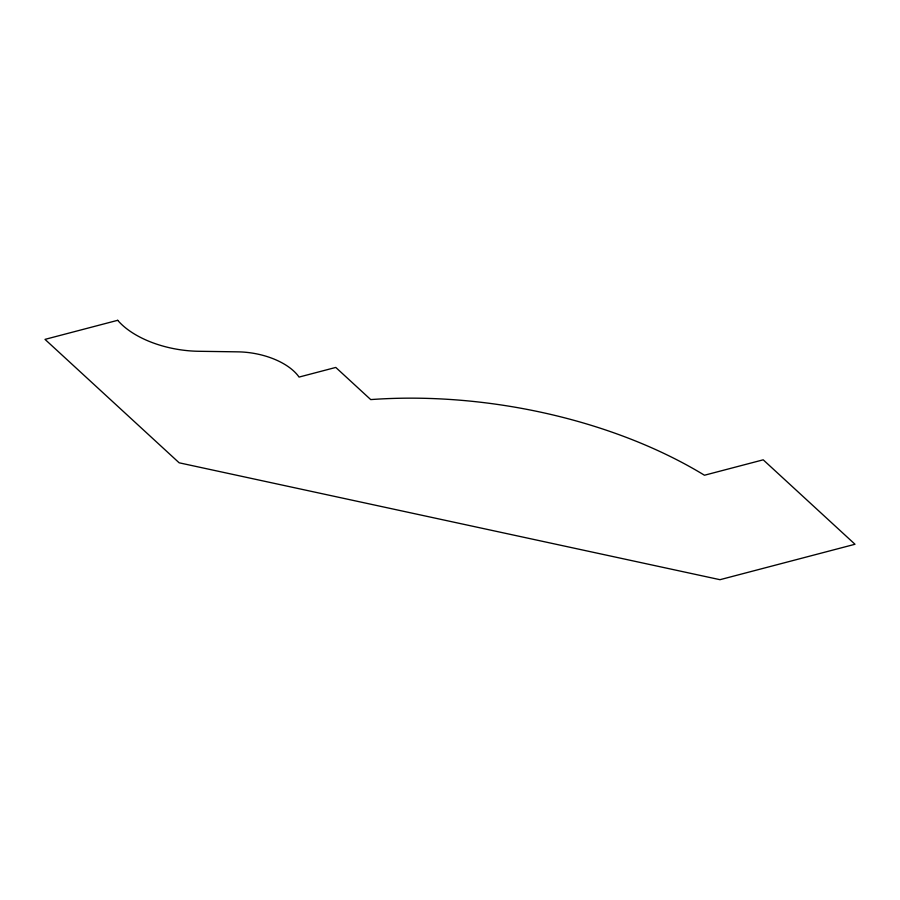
<?xml version="1.0" encoding="UTF-8"?>
<svg xmlns="http://www.w3.org/2000/svg" width="900" height="900" viewBox="0 0 900 900"><rect width="100%" height="100%" fill="white"/><g stroke="black" fill="none" stroke-linecap="round" stroke-linejoin="round"><path stroke-width="1.35" d="M117.698 320.31L45 339.379L179.156 462.803L719.989 579.69L855 544.264L763.211 459.821L704.464 475.234A340.391 183.893 9 0 0 370.721 399.589L335.779 367.436L299.059 377.077A56.182 30.352 9 0 0 237.971 351.855L198.653 351.281A77.017 41.602 9 0 1 117.698 320.31"/></g></svg>
